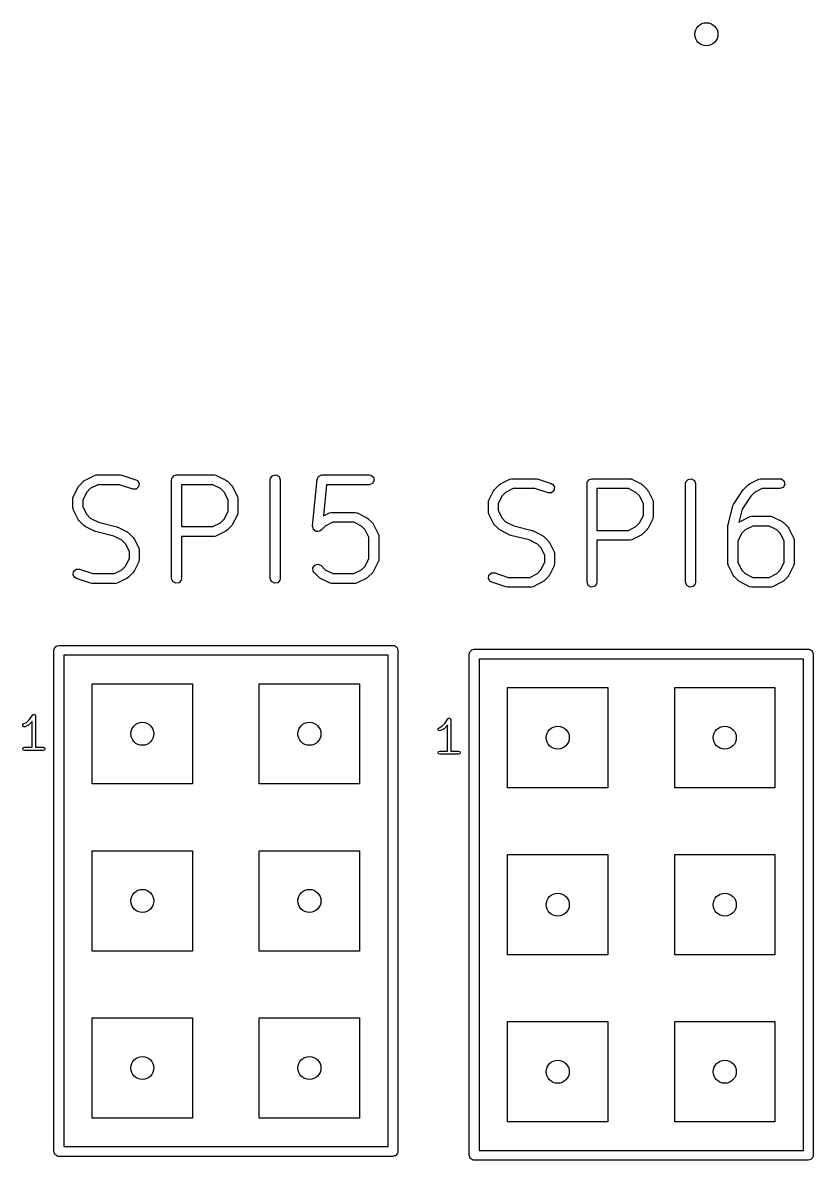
# Model space of a CAD drawing. Extents: x 4.34 to 6.06, y -6.92 to -5.19.
# Drawn here: x 5.591 to 6.064, y -5.874 to -5.193 of the extents above; entities that cross this region are included whole.
import ezdxf

# ---------------------------------------------------------------- set-up
doc = ezdxf.new("R2010")
doc.units = 0
doc.header["$MEASUREMENT"] = 0
doc.layers.add('BLACK', color=7, linetype='CONTINUOUS')

msp = doc.modelspace()

# ---------------------------------------------------------------- linework, layer by layer
at = {"layer": 'BLACK', "linetype": 'CONTINUOUS'}
for p, q in [((5.62732, -5.46739), (5.62804, -5.46689)), ((5.62804, -5.46689), (5.62808, -5.46684)), ((5.62808, -5.46684), (5.63371, -5.46403)), ((5.63371, -5.46403), (5.63469, -5.46373)), ((5.63469, -5.46373), (5.63486, -5.46377)), ((5.63486, -5.46377), (5.63503, -5.46371)), ((5.63503, -5.46371), (5.64909, -5.46371)), ((5.64909, -5.46371), (5.64996, -5.46387)), ((5.64996, -5.46387), (5.65002, -5.46387)), ((5.65002, -5.46387), (5.65846, -5.46668)), ((5.65846, -5.46668), (5.65936, -5.46717)), ((5.67988, -5.46667), (5.67995, -5.46628)), ((5.67988, -5.52572), (5.67988, -5.46667)), ((5.67993, -5.46615), (5.67999, -5.46604)), ((5.67995, -5.46628), (5.67993, -5.46615)), ((5.67999, -5.46604), (5.68006, -5.46566)), ((5.68006, -5.46566), (5.68055, -5.46507)), ((5.68055, -5.46507), (5.68094, -5.46441)), ((5.68094, -5.46441), (5.68119, -5.46431)), ((5.68119, -5.46431), (5.68136, -5.46411)), ((5.68136, -5.46411), (5.68211, -5.46398)), ((5.68211, -5.46398), (5.68283, -5.46371)), ((5.68283, -5.46371), (5.70533, -5.46371)), ((5.70533, -5.46371), (5.70634, -5.46389)), ((5.70634, -5.46389), (5.70648, -5.46401)), ((5.70648, -5.46401), (5.70665, -5.46403)), ((5.70665, -5.46403), (5.71228, -5.46684)), ((5.71228, -5.46684), (5.71299, -5.46736)), ((5.73894, -5.46667), (5.73912, -5.46566)), ((5.73894, -5.52572), (5.73894, -5.46667)), ((5.73912, -5.46566), (5.74041, -5.46411)), ((5.74041, -5.46411), (5.7424, -5.46376)), ((5.7424, -5.46376), (5.74415, -5.46477)), ((5.74415, -5.46477), (5.74484, -5.46667)), ((5.74484, -5.46667), (5.74484, -5.52572)), ((5.76426, -5.49449), (5.76707, -5.46637)), ((5.76707, -5.46637), (5.76712, -5.46622)), ((5.7671, -5.46615), (5.76716, -5.46605)), ((5.76712, -5.46622), (5.7671, -5.46615)), ((5.76716, -5.46605), (5.76735, -5.46539)), ((5.76735, -5.46539), (5.7678, -5.46495)), ((5.7678, -5.46495), (5.76811, -5.46441)), ((5.76811, -5.46441), (5.7685, -5.46426)), ((5.7685, -5.46426), (5.7688, -5.46398)), ((5.7688, -5.46398), (5.76942, -5.46393)), ((5.76942, -5.46393), (5.77001, -5.46371)), ((5.77001, -5.46371), (5.79813, -5.46371)), ((5.79813, -5.46371), (5.79914, -5.46389)), ((5.79914, -5.46389), (5.80069, -5.46519)), ((5.80069, -5.46519), (5.80104, -5.46718)), ((5.87672, -5.46913), (5.88235, -5.46632)), ((5.88235, -5.46632), (5.88333, -5.46602)), ((5.88333, -5.46602), (5.8835, -5.46607)), ((5.8835, -5.46607), (5.88367, -5.46601)), ((5.88367, -5.46601), (5.89773, -5.46601)), ((5.89773, -5.46601), (5.8986, -5.46616)), ((5.8986, -5.46616), (5.89866, -5.46616)), ((5.89866, -5.46616), (5.9071, -5.46897)), ((5.92919, -5.46736), (5.92957, -5.4667)), ((5.92957, -5.4667), (5.92982, -5.4666)), ((5.92982, -5.4666), (5.93, -5.4664)), ((5.93, -5.4664), (5.93075, -5.46627)), ((5.93075, -5.46627), (5.93147, -5.46601)), ((5.93147, -5.46601), (5.95397, -5.46601)), ((5.95397, -5.46601), (5.95498, -5.46618)), ((5.95498, -5.46618), (5.95511, -5.4663)), ((5.95511, -5.4663), (5.95529, -5.46632)), ((5.95529, -5.46632), (5.96091, -5.46913)), ((5.98775, -5.46795), (5.98905, -5.4664)), ((5.98905, -5.4664), (5.99104, -5.46605)), ((5.99104, -5.46605), (5.99279, -5.46706)), ((5.99279, -5.46706), (5.99348, -5.46896)), ((6.02576, -5.46913), (6.03139, -5.46632)), ((6.03139, -5.46632), (6.03237, -5.46602)), ((6.03237, -5.46602), (6.03254, -5.46607)), ((6.03254, -5.46607), (6.03271, -5.46601)), ((6.03271, -5.46601), (6.04396, -5.46601)), ((6.04396, -5.46601), (6.04497, -5.46618)), ((6.04497, -5.46618), (6.04652, -5.46748)), ((5.62114, -5.4766), (5.62395, -5.47097)), ((5.62395, -5.47097), (5.62448, -5.47026)), ((5.62448, -5.47026), (5.6245, -5.4702)), ((5.6245, -5.4702), (5.62732, -5.46739)), ((5.63115, -5.47191), (5.62902, -5.47404)), ((5.63573, -5.46962), (5.63115, -5.47191)), ((5.64861, -5.46962), (5.63573, -5.46962)), ((5.65659, -5.47228), (5.64861, -5.46962)), ((5.65861, -5.47223), (5.65659, -5.47228)), ((5.66012, -5.47089), (5.65861, -5.47223)), ((5.65936, -5.46717), (5.66042, -5.46889)), ((5.66042, -5.46889), (5.66012, -5.47089)), ((5.70463, -5.46962), (5.68579, -5.46962)), ((5.68579, -5.46962), (5.68579, -5.49465)), ((5.70921, -5.47191), (5.70463, -5.46962)), ((5.71134, -5.47404), (5.70921, -5.47191)), ((5.71299, -5.46736), (5.71304, -5.46739)), ((5.71304, -5.46739), (5.71586, -5.4702)), ((5.71586, -5.4702), (5.71636, -5.47093)), ((5.71636, -5.47093), (5.71641, -5.47097)), ((5.71641, -5.47097), (5.71922, -5.4766)), ((5.77268, -5.46962), (5.77082, -5.48827)), ((5.79813, -5.46962), (5.77268, -5.46962)), ((5.80003, -5.46893), (5.79813, -5.46962)), ((5.80104, -5.46718), (5.80003, -5.46893)), ((5.86978, -5.47889), (5.87259, -5.47326)), ((5.87259, -5.47326), (5.87311, -5.47255)), ((5.87311, -5.47255), (5.87314, -5.47249)), ((5.87314, -5.47249), (5.87595, -5.46968)), ((5.87595, -5.46968), (5.87668, -5.46918)), ((5.87668, -5.46918), (5.87672, -5.46913)), ((5.88436, -5.47191), (5.87979, -5.4742)), ((5.89725, -5.47191), (5.88436, -5.47191)), ((5.90523, -5.47457), (5.89725, -5.47191)), ((5.9071, -5.46897), (5.908, -5.46946)), ((5.90876, -5.47318), (5.90725, -5.47452)), ((5.908, -5.46946), (5.90906, -5.47118)), ((5.90906, -5.47118), (5.90876, -5.47318)), ((5.92852, -5.46896), (5.92859, -5.46857)), ((5.92852, -5.52801), (5.92852, -5.46896)), ((5.92856, -5.46845), (5.92863, -5.46833)), ((5.92859, -5.46857), (5.92856, -5.46845)), ((5.92863, -5.46833), (5.9287, -5.46795)), ((5.9287, -5.46795), (5.92919, -5.46736)), ((5.95327, -5.47191), (5.93443, -5.47191)), ((5.93443, -5.47191), (5.93443, -5.49694)), ((5.95784, -5.4742), (5.95327, -5.47191)), ((5.96091, -5.46913), (5.96162, -5.46965)), ((5.96162, -5.46965), (5.96168, -5.46968)), ((5.96168, -5.46968), (5.96449, -5.47249)), ((5.96449, -5.47249), (5.965, -5.47322)), ((5.965, -5.47322), (5.96505, -5.47326)), ((5.96505, -5.47326), (5.96786, -5.47889)), ((5.98757, -5.46896), (5.98775, -5.46795)), ((5.98757, -5.52801), (5.98757, -5.46896)), ((5.99348, -5.46896), (5.99348, -5.52801)), ((6.01619, -5.48138), (6.02182, -5.47294)), ((6.02182, -5.47294), (6.02213, -5.47262)), ((6.02213, -5.47262), (6.02219, -5.47249)), ((6.02219, -5.47249), (6.025, -5.46968)), ((6.025, -5.46968), (6.02572, -5.46918)), ((6.02572, -5.46918), (6.02576, -5.46913)), ((6.03341, -5.47191), (6.02883, -5.4742)), ((6.04396, -5.47191), (6.03341, -5.47191)), ((6.04586, -5.47122), (6.04396, -5.47191)), ((6.04687, -5.46947), (6.04586, -5.47122)), ((6.04652, -5.46748), (6.04687, -5.46947)), ((5.62083, -5.47792), (5.621, -5.47691)), ((5.62083, -5.48354), (5.62083, -5.47792)), ((5.621, -5.47691), (5.62112, -5.47677)), ((5.62112, -5.47677), (5.62114, -5.4766)), ((5.62902, -5.47404), (5.62673, -5.47861)), ((5.62673, -5.47861), (5.62673, -5.48284)), ((5.71363, -5.47861), (5.71134, -5.47404)), ((5.71363, -5.48566), (5.71363, -5.47861)), ((5.71922, -5.4766), (5.71951, -5.47758)), ((5.71951, -5.47758), (5.71947, -5.47775)), ((5.71947, -5.47775), (5.71953, -5.47792)), ((5.71953, -5.47792), (5.71953, -5.48635)), ((5.86946, -5.48021), (5.86964, -5.4792)), ((5.86946, -5.48583), (5.86946, -5.48021)), ((5.86964, -5.4792), (5.86976, -5.47906)), ((5.86976, -5.47906), (5.86978, -5.47889)), ((5.87766, -5.47633), (5.87537, -5.4809)), ((5.87979, -5.4742), (5.87766, -5.47633)), ((5.90725, -5.47452), (5.90523, -5.47457)), ((5.95998, -5.47633), (5.95784, -5.4742)), ((5.96227, -5.4809), (5.95998, -5.47633)), ((5.96786, -5.47889), (5.96815, -5.47987)), ((5.96815, -5.47987), (5.96811, -5.48004)), ((5.96811, -5.48004), (5.96817, -5.48021)), ((5.96817, -5.48021), (5.96817, -5.48864)), ((6.02657, -5.47646), (6.02139, -5.48423)), ((6.02883, -5.4742), (6.02657, -5.47646)), ((5.62089, -5.48371), (5.62083, -5.48354)), ((5.62085, -5.48388), (5.62089, -5.48371)), ((5.62114, -5.48486), (5.62085, -5.48388)), ((5.62395, -5.49048), (5.62114, -5.48486)), ((5.62673, -5.48284), (5.62902, -5.48742)), ((5.62902, -5.48742), (5.63115, -5.48955)), ((5.71134, -5.49023), (5.71363, -5.48566)), ((5.71924, -5.4875), (5.71922, -5.48767)), ((5.71936, -5.48736), (5.71924, -5.4875)), ((5.71953, -5.48635), (5.71936, -5.48736)), ((5.77082, -5.48827), (5.77432, -5.48652)), ((5.77432, -5.48652), (5.7753, -5.48623)), ((5.7753, -5.48623), (5.77547, -5.48627)), ((5.77547, -5.48627), (5.77564, -5.48621)), ((5.77564, -5.48621), (5.7897, -5.48621)), ((5.7897, -5.48621), (5.79071, -5.48639)), ((5.79071, -5.48639), (5.79084, -5.4865)), ((5.79084, -5.4865), (5.79102, -5.48652)), ((5.79102, -5.48652), (5.79664, -5.48934)), ((5.86952, -5.486), (5.86946, -5.48583)), ((5.86948, -5.48617), (5.86952, -5.486)), ((5.86978, -5.48715), (5.86948, -5.48617)), ((5.87259, -5.49278), (5.86978, -5.48715)), ((5.87537, -5.4809), (5.87537, -5.48513)), ((5.87537, -5.48513), (5.87766, -5.48971)), ((5.96227, -5.48795), (5.96227, -5.4809)), ((6.01297, -5.49355), (6.01578, -5.4823)), ((6.01578, -5.4823), (6.01619, -5.4814)), ((6.01619, -5.4814), (6.01619, -5.48138)), ((6.02139, -5.48423), (6.01941, -5.49215)), ((5.624, -5.49053), (5.62395, -5.49048)), ((5.6245, -5.49125), (5.624, -5.49053)), ((5.62732, -5.49406), (5.6245, -5.49125)), ((5.62737, -5.49409), (5.62732, -5.49406)), ((5.62808, -5.49462), (5.62737, -5.49409)), ((5.63115, -5.48955), (5.63606, -5.492)), ((5.63606, -5.492), (5.64699, -5.49474)), ((5.70463, -5.49465), (5.70921, -5.49236)), ((5.70921, -5.49236), (5.71134, -5.49023)), ((5.71586, -5.49406), (5.71304, -5.49688)), ((5.71588, -5.49401), (5.71586, -5.49406)), ((5.71641, -5.4933), (5.71588, -5.49401)), ((5.71922, -5.48767), (5.71641, -5.4933)), ((5.77633, -5.49212), (5.77176, -5.4944)), ((5.789, -5.49212), (5.77633, -5.49212)), ((5.79357, -5.4944), (5.789, -5.49212)), ((5.79664, -5.48934), (5.79735, -5.48986)), ((5.79735, -5.48986), (5.79741, -5.48989)), ((5.79741, -5.48989), (5.80022, -5.4927)), ((5.80022, -5.4927), (5.80073, -5.49342)), ((5.80073, -5.49342), (5.80077, -5.49347)), ((5.80077, -5.49347), (5.80359, -5.49909)), ((5.87264, -5.49282), (5.87259, -5.49278)), ((5.87314, -5.49354), (5.87264, -5.49282)), ((5.87595, -5.49636), (5.87314, -5.49354)), ((5.87766, -5.48971), (5.87979, -5.49184)), ((5.87979, -5.49184), (5.8847, -5.49429)), ((5.8847, -5.49429), (5.89563, -5.49703)), ((5.95784, -5.49465), (5.95998, -5.49252)), ((5.95998, -5.49252), (5.96227, -5.48795)), ((5.96786, -5.48996), (5.96505, -5.49559)), ((5.96788, -5.48979), (5.96786, -5.48996)), ((5.96799, -5.48965), (5.96788, -5.48979)), ((5.96817, -5.48864), (5.96799, -5.48965)), ((6.01288, -5.49427), (6.01299, -5.49369)), ((6.01288, -5.51676), (6.01288, -5.49427)), ((6.01299, -5.49369), (6.01297, -5.49355)), ((6.01941, -5.49215), (6.0201, -5.49167)), ((6.0201, -5.49167), (6.02014, -5.49163)), ((6.02014, -5.49163), (6.02576, -5.48881)), ((6.02576, -5.48881), (6.02675, -5.48852)), ((6.02675, -5.48852), (6.02692, -5.48856)), ((6.02692, -5.48856), (6.02709, -5.4885)), ((6.02709, -5.4885), (6.03833, -5.4885)), ((6.03833, -5.4885), (6.03934, -5.48868)), ((6.03934, -5.48868), (6.03948, -5.48879)), ((6.03948, -5.48879), (6.03965, -5.48881)), ((6.03965, -5.48881), (6.04528, -5.49163)), ((6.04528, -5.49163), (6.04599, -5.49215)), ((6.04599, -5.49215), (6.04605, -5.49218)), ((6.04605, -5.49218), (6.04886, -5.49499)), ((5.63371, -5.49743), (5.62808, -5.49462)), ((5.63385, -5.49745), (5.63371, -5.49743)), ((5.63431, -5.49765), (5.63385, -5.49745)), ((5.64525, -5.50039), (5.63431, -5.49765)), ((5.65015, -5.50284), (5.64525, -5.50039)), ((5.64699, -5.49474), (5.64746, -5.49494)), ((5.64746, -5.49494), (5.6476, -5.49496)), ((5.6476, -5.49496), (5.65322, -5.49777)), ((5.65322, -5.49777), (5.65393, -5.4983)), ((5.65393, -5.4983), (5.65399, -5.49833)), ((5.65399, -5.49833), (5.6568, -5.50114)), ((5.6568, -5.50114), (5.65731, -5.50186)), ((5.68579, -5.49465), (5.70463, -5.49465)), ((5.70533, -5.50055), (5.68579, -5.50055)), ((5.68579, -5.50055), (5.68579, -5.52572)), ((5.7055, -5.50049), (5.70533, -5.50055)), ((5.70567, -5.50053), (5.7055, -5.50049)), ((5.70665, -5.50024), (5.70567, -5.50053)), ((5.71228, -5.49743), (5.70665, -5.50024)), ((5.71232, -5.49738), (5.71228, -5.49743)), ((5.71304, -5.49688), (5.71232, -5.49738)), ((5.76427, -5.49451), (5.76426, -5.49449)), ((5.76426, -5.49453), (5.76427, -5.49451)), ((5.76451, -5.49549), (5.76426, -5.49453)), ((5.76476, -5.49645), (5.76451, -5.49549)), ((5.76478, -5.49646), (5.76476, -5.49645)), ((5.76478, -5.49648), (5.76478, -5.49646)), ((5.76559, -5.49705), (5.76478, -5.49648)), ((5.7664, -5.49763), (5.76559, -5.49705)), ((5.76642, -5.49763), (5.7664, -5.49763)), ((5.76643, -5.49764), (5.76642, -5.49763)), ((5.76742, -5.49755), (5.76643, -5.49764)), ((5.76841, -5.49748), (5.76742, -5.49755)), ((5.76843, -5.49747), (5.76841, -5.49748)), ((5.76845, -5.49746), (5.76843, -5.49747)), ((5.76929, -5.49688), (5.76845, -5.49746)), ((5.77176, -5.4944), (5.76929, -5.49688)), ((5.79571, -5.49654), (5.79357, -5.4944)), ((5.79799, -5.50111), (5.79571, -5.49654)), ((5.79799, -5.51378), (5.79799, -5.50111)), ((5.80359, -5.49909), (5.80388, -5.50008)), ((5.80388, -5.50008), (5.80384, -5.50025)), ((5.80384, -5.50025), (5.8039, -5.50041)), ((5.8039, -5.50041), (5.8039, -5.51447)), ((5.87601, -5.49638), (5.87595, -5.49636)), ((5.87672, -5.49691), (5.87601, -5.49638)), ((5.88235, -5.49972), (5.87672, -5.49691)), ((5.88248, -5.49974), (5.88235, -5.49972)), ((5.88295, -5.49994), (5.88248, -5.49974)), ((5.89388, -5.50268), (5.88295, -5.49994)), ((5.89563, -5.49703), (5.8961, -5.49723)), ((5.8961, -5.49723), (5.89623, -5.49725)), ((5.89623, -5.49725), (5.90186, -5.50006)), ((5.90186, -5.50006), (5.90257, -5.50059)), ((5.90257, -5.50059), (5.90263, -5.50062)), ((5.90263, -5.50062), (5.90544, -5.50343)), ((5.93443, -5.49694), (5.95327, -5.49694)), ((5.95327, -5.49694), (5.95784, -5.49465)), ((5.96091, -5.49972), (5.95529, -5.50253)), ((5.96096, -5.49967), (5.96091, -5.49972)), ((5.96168, -5.49917), (5.96096, -5.49967)), ((5.96449, -5.49636), (5.96168, -5.49917)), ((5.96452, -5.4963), (5.96449, -5.49636)), ((5.96505, -5.49559), (5.96452, -5.4963)), ((6.02108, -5.49883), (6.01879, -5.5034)), ((6.02321, -5.49669), (6.02108, -5.49883)), ((6.02778, -5.49441), (6.02321, -5.49669)), ((6.03764, -5.49441), (6.02778, -5.49441)), ((6.04221, -5.49669), (6.03764, -5.49441)), ((6.04434, -5.49883), (6.04221, -5.49669)), ((6.04663, -5.5034), (6.04434, -5.49883)), ((6.04886, -5.49499), (6.04936, -5.49571)), ((6.04936, -5.49571), (6.04941, -5.49576)), ((6.04941, -5.49576), (6.05222, -5.50138)), ((5.65229, -5.50497), (5.65015, -5.50284)), ((5.65457, -5.50955), (5.65229, -5.50497)), ((5.65731, -5.50186), (5.65735, -5.5019)), ((5.65735, -5.5019), (5.66017, -5.50753)), ((5.66017, -5.50753), (5.66046, -5.50851)), ((5.89879, -5.50513), (5.89388, -5.50268)), ((5.90092, -5.50726), (5.89879, -5.50513)), ((5.90321, -5.51184), (5.90092, -5.50726)), ((5.90544, -5.50343), (5.90595, -5.50415)), ((5.90595, -5.50415), (5.90599, -5.5042)), ((5.90599, -5.5042), (5.9088, -5.50982)), ((5.95397, -5.50284), (5.93443, -5.50284)), ((5.93443, -5.50284), (5.93443, -5.52801)), ((5.95414, -5.50278), (5.95397, -5.50284)), ((5.95431, -5.50282), (5.95414, -5.50278)), ((5.95529, -5.50253), (5.95431, -5.50282)), ((6.01879, -5.5034), (6.01879, -5.51607)), ((6.04663, -5.51607), (6.04663, -5.5034)), ((6.05222, -5.50138), (6.05252, -5.50237)), ((6.05252, -5.50237), (6.05248, -5.50254)), ((6.05248, -5.50254), (6.05254, -5.5027)), ((6.05254, -5.5027), (6.05254, -5.51676)), ((5.65229, -5.51835), (5.65457, -5.51378)), ((5.65457, -5.51378), (5.65457, -5.50955)), ((5.66048, -5.51447), (5.6603, -5.51548)), ((5.66046, -5.50851), (5.66042, -5.50868)), ((5.66042, -5.50868), (5.66048, -5.50885)), ((5.66048, -5.50885), (5.66048, -5.51447)), ((5.79571, -5.51835), (5.79799, -5.51378)), ((5.8039, -5.51447), (5.80372, -5.51548)), ((5.90321, -5.51607), (5.90321, -5.51184)), ((5.9088, -5.50982), (5.9091, -5.5108)), ((5.9091, -5.5108), (5.90906, -5.51097)), ((5.90906, -5.51097), (5.90912, -5.51114)), ((5.90912, -5.51114), (5.90912, -5.51676)), ((5.62089, -5.5235), (5.62118, -5.5215)), ((5.62118, -5.5215), (5.62269, -5.52016)), ((5.62269, -5.52016), (5.62471, -5.52011)), ((5.62471, -5.52011), (5.6327, -5.52277)), ((5.64558, -5.52277), (5.65015, -5.52048)), ((5.65015, -5.52048), (5.65229, -5.51835)), ((5.65735, -5.52142), (5.65683, -5.52213)), ((5.66017, -5.51579), (5.65735, -5.52142)), ((5.66019, -5.51562), (5.66017, -5.51579)), ((5.6603, -5.51548), (5.66019, -5.51562)), ((5.76435, -5.51933), (5.76551, -5.51768)), ((5.76452, -5.52135), (5.76435, -5.51933)), ((5.76511, -5.52219), (5.76452, -5.52135)), ((5.76551, -5.51768), (5.76746, -5.51716)), ((5.76746, -5.51716), (5.76929, -5.51801)), ((5.76929, -5.51801), (5.77176, -5.52048)), ((5.77176, -5.52048), (5.77633, -5.52277)), ((5.789, -5.52277), (5.79357, -5.52048)), ((5.79357, -5.52048), (5.79571, -5.51835)), ((5.80077, -5.52142), (5.80025, -5.52213)), ((5.80359, -5.51579), (5.80077, -5.52142)), ((5.80361, -5.51562), (5.80359, -5.51579)), ((5.80372, -5.51548), (5.80361, -5.51562)), ((5.89879, -5.52277), (5.90092, -5.52064)), ((5.90092, -5.52064), (5.90321, -5.51607)), ((5.9088, -5.51808), (5.90599, -5.52371)), ((5.90882, -5.51791), (5.9088, -5.51808)), ((5.90894, -5.51777), (5.90882, -5.51791)), ((5.90912, -5.51676), (5.90894, -5.51777)), ((6.01294, -5.51693), (6.01288, -5.51676)), ((6.0129, -5.5171), (6.01294, -5.51693)), ((6.0132, -5.51808), (6.0129, -5.5171)), ((6.01601, -5.52371), (6.0132, -5.51808)), ((6.01879, -5.51607), (6.02108, -5.52064)), ((6.02108, -5.52064), (6.02321, -5.52277)), ((6.04221, -5.52277), (6.04434, -5.52064)), ((6.04434, -5.52064), (6.04663, -5.51607)), ((6.05222, -5.51808), (6.04941, -5.52371)), ((6.05224, -5.51791), (6.05222, -5.51808)), ((6.05236, -5.51777), (6.05224, -5.51791)), ((6.05254, -5.51676), (6.05236, -5.51777)), ((5.62194, -5.52522), (5.62089, -5.5235)), ((5.62285, -5.52571), (5.62194, -5.52522)), ((5.63128, -5.52852), (5.62285, -5.52571)), ((5.6327, -5.52277), (5.64558, -5.52277)), ((5.6476, -5.52836), (5.64661, -5.52866)), ((5.65322, -5.52555), (5.6476, -5.52836)), ((5.65327, -5.5255), (5.65322, -5.52555)), ((5.65399, -5.525), (5.65327, -5.5255)), ((5.6568, -5.52219), (5.65399, -5.525)), ((5.65683, -5.52213), (5.6568, -5.52219)), ((5.68057, -5.52762), (5.67988, -5.52572)), ((5.68232, -5.52863), (5.68057, -5.52762)), ((5.68431, -5.52828), (5.68232, -5.52863)), ((5.68561, -5.52673), (5.68431, -5.52828)), ((5.68579, -5.52572), (5.68561, -5.52673)), ((5.73963, -5.52762), (5.73894, -5.52572)), ((5.74138, -5.52863), (5.73963, -5.52762)), ((5.74337, -5.52828), (5.74138, -5.52863)), ((5.74466, -5.52673), (5.74337, -5.52828)), ((5.74484, -5.52572), (5.74466, -5.52673)), ((5.76792, -5.525), (5.76511, -5.52219)), ((5.76798, -5.52503), (5.76792, -5.525)), ((5.76869, -5.52555), (5.76798, -5.52503)), ((5.77432, -5.52836), (5.76869, -5.52555)), ((5.77449, -5.52838), (5.77432, -5.52836)), ((5.77463, -5.5285), (5.77449, -5.52838)), ((5.77633, -5.52277), (5.789, -5.52277)), ((5.79102, -5.52836), (5.79003, -5.52866)), ((5.79664, -5.52555), (5.79102, -5.52836)), ((5.79669, -5.5255), (5.79664, -5.52555)), ((5.79741, -5.525), (5.79669, -5.5255)), ((5.80022, -5.52219), (5.79741, -5.525)), ((5.80025, -5.52213), (5.80022, -5.52219)), ((5.86952, -5.52579), (5.86982, -5.52379)), ((5.87058, -5.52751), (5.86952, -5.52579)), ((5.86982, -5.52379), (5.87133, -5.52245)), ((5.87148, -5.528), (5.87058, -5.52751)), ((5.87133, -5.52245), (5.87335, -5.5224)), ((5.87992, -5.53081), (5.87148, -5.528)), ((5.87335, -5.5224), (5.88133, -5.52506)), ((5.88133, -5.52506), (5.89422, -5.52506)), ((5.89422, -5.52506), (5.89879, -5.52277)), ((5.90186, -5.52784), (5.89623, -5.53065)), ((5.9019, -5.5278), (5.90186, -5.52784)), ((5.90263, -5.52729), (5.9019, -5.5278)), ((5.90544, -5.52448), (5.90263, -5.52729)), ((5.90547, -5.52442), (5.90544, -5.52448)), ((5.90599, -5.52371), (5.90547, -5.52442)), ((5.92921, -5.52991), (5.92852, -5.52801)), ((5.93443, -5.52801), (5.93425, -5.52902)), ((5.98827, -5.52991), (5.98757, -5.52801)), ((5.99348, -5.52801), (5.9933, -5.52902)), ((6.01605, -5.52375), (6.01601, -5.52371)), ((6.01656, -5.52448), (6.01605, -5.52375)), ((6.01937, -5.52729), (6.01656, -5.52448)), ((6.01943, -5.52732), (6.01937, -5.52729)), ((6.02014, -5.52784), (6.01943, -5.52732)), ((6.02576, -5.53065), (6.02014, -5.52784)), ((6.02321, -5.52277), (6.02778, -5.52506)), ((6.02778, -5.52506), (6.03764, -5.52506)), ((6.03764, -5.52506), (6.04221, -5.52277)), ((6.04528, -5.52784), (6.03965, -5.53065)), ((6.04532, -5.5278), (6.04528, -5.52784)), ((6.04605, -5.52729), (6.04532, -5.5278)), ((6.04886, -5.52448), (6.04605, -5.52729)), ((6.04889, -5.52442), (6.04886, -5.52448)), ((6.04941, -5.52371), (6.04889, -5.52442)), ((5.63135, -5.52852), (5.63128, -5.52852)), ((5.63222, -5.52868), (5.63135, -5.52852)), ((5.64628, -5.52868), (5.63222, -5.52868)), ((5.64644, -5.52861), (5.64628, -5.52868)), ((5.64661, -5.52866), (5.64644, -5.52861)), ((5.77564, -5.52868), (5.77463, -5.5285)), ((5.7897, -5.52868), (5.77564, -5.52868)), ((5.78986, -5.52861), (5.7897, -5.52868)), ((5.79003, -5.52866), (5.78986, -5.52861)), ((5.87998, -5.53081), (5.87992, -5.53081)), ((5.88085, -5.53097), (5.87998, -5.53081)), ((5.89491, -5.53097), (5.88085, -5.53097)), ((5.89508, -5.53091), (5.89491, -5.53097)), ((5.89525, -5.53095), (5.89508, -5.53091)), ((5.89623, -5.53065), (5.89525, -5.53095)), ((5.93096, -5.53092), (5.92921, -5.52991)), ((5.93295, -5.53057), (5.93096, -5.53092)), ((5.93425, -5.52902), (5.93295, -5.53057)), ((5.99001, -5.53092), (5.98827, -5.52991)), ((5.992, -5.53057), (5.99001, -5.53092)), ((5.9933, -5.52902), (5.992, -5.53057)), ((6.02594, -5.53067), (6.02576, -5.53065)), ((6.02608, -5.53079), (6.02594, -5.53067)), ((6.02709, -5.53097), (6.02608, -5.53079)), ((6.03833, -5.53097), (6.02709, -5.53097)), ((6.0385, -5.53091), (6.03833, -5.53097)), ((6.03867, -5.53095), (6.0385, -5.53091)), ((6.03965, -5.53065), (6.03867, -5.53095)), ((5.60941, -5.56871), (5.60948, -5.56833)), ((5.60941, -5.86871), (5.60941, -5.56871)), ((5.60945, -5.5682), (5.60952, -5.56808)), ((5.60948, -5.56833), (5.60945, -5.5682)), ((5.60952, -5.56808), (5.60959, -5.5677)), ((5.60959, -5.5677), (5.61008, -5.56711)), ((5.61008, -5.56711), (5.61046, -5.56645)), ((5.61046, -5.56645), (5.61071, -5.56636)), ((5.61071, -5.56636), (5.61089, -5.56615)), ((5.61089, -5.56615), (5.61164, -5.56602)), ((5.61164, -5.56602), (5.61236, -5.56576)), ((5.61236, -5.56576), (5.81236, -5.56576)), ((5.81236, -5.56576), (5.81275, -5.56582)), ((5.81275, -5.56582), (5.81287, -5.5658)), ((5.81287, -5.5658), (5.81299, -5.56587)), ((5.81299, -5.56587), (5.81337, -5.56593)), ((5.81337, -5.56593), (5.81396, -5.56643)), ((5.81396, -5.56643), (5.81462, -5.56681)), ((5.81462, -5.56681), (5.81472, -5.56706)), ((5.81472, -5.56706), (5.81492, -5.56723)), ((5.81492, -5.56723), (5.81505, -5.56799)), ((5.81505, -5.56799), (5.81531, -5.56871)), ((5.81531, -5.56871), (5.81531, -5.86871)), ((5.85872, -5.5694), (5.8591, -5.56874)), ((5.8591, -5.56874), (5.85935, -5.56865)), ((5.85935, -5.56865), (5.85952, -5.56844)), ((5.85952, -5.56844), (5.86028, -5.56831)), ((5.86028, -5.56831), (5.861, -5.56805)), ((5.861, -5.56805), (6.061, -5.56805)), ((6.061, -5.56805), (6.06138, -5.56811)), ((6.06138, -5.56811), (6.06151, -5.56809)), ((6.06151, -5.56809), (6.06163, -5.56816)), ((6.06163, -5.56816), (6.06201, -5.56823)), ((6.06201, -5.56823), (6.0626, -5.56872)), ((6.0626, -5.56872), (6.06326, -5.5691)), ((6.06326, -5.5691), (6.06335, -5.56935)), ((5.61531, -5.57166), (5.61531, -5.86576)), ((5.80941, -5.57166), (5.61531, -5.57166)), ((5.80941, -5.86576), (5.80941, -5.57166)), ((5.85805, -5.571), (5.85811, -5.57062)), ((5.85805, -5.871), (5.85805, -5.571)), ((5.85809, -5.57049), (5.85816, -5.57037)), ((5.85811, -5.57062), (5.85809, -5.57049)), ((5.85816, -5.57037), (5.85823, -5.56999)), ((5.85823, -5.56999), (5.85872, -5.5694)), ((5.86395, -5.57395), (5.86395, -5.86805)), ((6.05805, -5.57395), (5.86395, -5.57395)), ((6.05805, -5.86805), (6.05805, -5.57395)), ((6.06335, -5.56935), (6.06356, -5.56952)), ((6.06356, -5.56952), (6.06369, -5.57028)), ((6.06369, -5.57028), (6.06395, -5.571)), ((6.06395, -5.571), (6.06395, -5.871)), ((5.63236, -5.64871), (5.63236, -5.58871)), ((5.63236, -5.58871), (5.69236, -5.58871)), ((5.69236, -5.58871), (5.69236, -5.64871)), ((5.73236, -5.64871), (5.73236, -5.58871)), ((5.73236, -5.58871), (5.79236, -5.58871)), ((5.79236, -5.58871), (5.79236, -5.64871)), ((5.881, -5.651), (5.881, -5.591)), ((5.881, -5.591), (5.941, -5.591)), ((5.941, -5.591), (5.941, -5.651)), ((5.981, -5.651), (5.981, -5.591)), ((5.981, -5.591), (6.041, -5.591)), ((6.041, -5.591), (6.041, -5.651)), ((5.59472, -5.61021), (5.59654, -5.60748)), ((5.59654, -5.60748), (5.59663, -5.60743)), ((5.59663, -5.60743), (5.59667, -5.60733)), ((5.59667, -5.60733), (5.59693, -5.60722)), ((5.59693, -5.60722), (5.59717, -5.60706)), ((5.59717, -5.60706), (5.59727, -5.60708)), ((5.59727, -5.60708), (5.59736, -5.60704)), ((5.59736, -5.60704), (5.59763, -5.60715)), ((5.59763, -5.60715), (5.59791, -5.60721)), ((5.59791, -5.60721), (5.59796, -5.60729)), ((5.59796, -5.60729), (5.59806, -5.60733)), ((5.59806, -5.60733), (5.59817, -5.6076)), ((5.59817, -5.6076), (5.59833, -5.60784)), ((5.59833, -5.60784), (5.59831, -5.60794)), ((5.59831, -5.60794), (5.59835, -5.60803)), ((5.59835, -5.60803), (5.59835, -5.62673)), ((5.84336, -5.6125), (5.84518, -5.60977)), ((5.84518, -5.60977), (5.84527, -5.60972)), ((5.84527, -5.60972), (5.8453, -5.60962)), ((5.8453, -5.60962), (5.84557, -5.60951)), ((5.84557, -5.60951), (5.84581, -5.60935)), ((5.84581, -5.60935), (5.84591, -5.60937)), ((5.84591, -5.60937), (5.846, -5.60933)), ((5.846, -5.60933), (5.84626, -5.60944)), ((5.84626, -5.60944), (5.84655, -5.6095)), ((5.84655, -5.6095), (5.8466, -5.60958)), ((5.8466, -5.60958), (5.8467, -5.60962)), ((5.8467, -5.60962), (5.84681, -5.60989)), ((5.84681, -5.60989), (5.84697, -5.61013)), ((5.84697, -5.61013), (5.84695, -5.61023)), ((5.5908, -5.61334), (5.5913, -5.61277)), ((5.59086, -5.61409), (5.5908, -5.61334)), ((5.59143, -5.61459), (5.59086, -5.61409)), ((5.5913, -5.61277), (5.59303, -5.61191)), ((5.59218, -5.61453), (5.59143, -5.61459)), ((5.59405, -5.6136), (5.59218, -5.61453)), ((5.59303, -5.61191), (5.59472, -5.61021)), ((5.59416, -5.61347), (5.59405, -5.6136)), ((5.59431, -5.61341), (5.59416, -5.61347)), ((5.59618, -5.61154), (5.59431, -5.61341)), ((5.59622, -5.61144), (5.59618, -5.61154)), ((5.59631, -5.61139), (5.59622, -5.61144)), ((5.59638, -5.61128), (5.59631, -5.61139)), ((5.59638, -5.62673), (5.59638, -5.61128)), ((5.83944, -5.61563), (5.83994, -5.61506)), ((5.8395, -5.61638), (5.83944, -5.61563)), ((5.84006, -5.61688), (5.8395, -5.61638)), ((5.83994, -5.61506), (5.84167, -5.6142)), ((5.84082, -5.61682), (5.84006, -5.61688)), ((5.84269, -5.61589), (5.84082, -5.61682)), ((5.84167, -5.6142), (5.84336, -5.6125)), ((5.8428, -5.61576), (5.84269, -5.61589)), ((5.84295, -5.6157), (5.8428, -5.61576)), ((5.84482, -5.61383), (5.84295, -5.6157)), ((5.84486, -5.61373), (5.84482, -5.61383)), ((5.84494, -5.61368), (5.84486, -5.61373)), ((5.84502, -5.61357), (5.84494, -5.61368)), ((5.84502, -5.62902), (5.84502, -5.61357)), ((5.84695, -5.61023), (5.84698, -5.61032)), ((5.84698, -5.61032), (5.84698, -5.62902)), ((5.59075, -5.62771), (5.59104, -5.62702)), ((5.59104, -5.62841), (5.59075, -5.62771)), ((5.59104, -5.62702), (5.59174, -5.62673)), ((5.59174, -5.6287), (5.59104, -5.62841)), ((5.59174, -5.62673), (5.59638, -5.62673)), ((5.59736, -5.6287), (5.59174, -5.6287)), ((5.60299, -5.6287), (5.59736, -5.6287)), ((5.59835, -5.62673), (5.60299, -5.62673)), ((5.60299, -5.62673), (5.60368, -5.62702)), ((5.60368, -5.62841), (5.60299, -5.6287)), ((5.60368, -5.62702), (5.60397, -5.62771)), ((5.60397, -5.62771), (5.60368, -5.62841)), ((5.83939, -5.63), (5.83968, -5.62931)), ((5.83968, -5.6307), (5.83939, -5.63)), ((5.83968, -5.62931), (5.84038, -5.62902)), ((5.84038, -5.62902), (5.84502, -5.62902)), ((5.84698, -5.62902), (5.85162, -5.62902)), ((5.85162, -5.62902), (5.85232, -5.62931)), ((5.85232, -5.62931), (5.85261, -5.63)), ((5.85261, -5.63), (5.85232, -5.6307)), ((5.84038, -5.63099), (5.83968, -5.6307)), ((5.846, -5.63099), (5.84038, -5.63099)), ((5.85162, -5.63099), (5.846, -5.63099)), ((5.85232, -5.6307), (5.85162, -5.63099)), ((5.69236, -5.64871), (5.63236, -5.64871)), ((5.79236, -5.64871), (5.73236, -5.64871)), ((5.941, -5.651), (5.881, -5.651)), ((6.041, -5.651), (5.981, -5.651)), ((5.63236, -5.74871), (5.63236, -5.68871)), ((5.63236, -5.68871), (5.69236, -5.68871)), ((5.69236, -5.68871), (5.69236, -5.74871)), ((5.73236, -5.74871), (5.73236, -5.68871)), ((5.73236, -5.68871), (5.79236, -5.68871)), ((5.79236, -5.68871), (5.79236, -5.74871)), ((5.881, -5.751), (5.881, -5.691)), ((5.881, -5.691), (5.941, -5.691)), ((5.941, -5.691), (5.941, -5.751)), ((5.981, -5.751), (5.981, -5.691)), ((5.981, -5.691), (6.041, -5.691)), ((6.041, -5.691), (6.041, -5.751)), ((5.69236, -5.74871), (5.63236, -5.74871)), ((5.79236, -5.74871), (5.73236, -5.74871)), ((5.941, -5.751), (5.881, -5.751)), ((6.041, -5.751), (5.981, -5.751)), ((5.63236, -5.84871), (5.63236, -5.78871)), ((5.63236, -5.78871), (5.69236, -5.78871)), ((5.69236, -5.78871), (5.69236, -5.84871)), ((5.73236, -5.84871), (5.73236, -5.78871)), ((5.73236, -5.78871), (5.79236, -5.78871)), ((5.79236, -5.78871), (5.79236, -5.84871)), ((5.881, -5.851), (5.881, -5.791)), ((5.881, -5.791), (5.941, -5.791)), ((5.941, -5.791), (5.941, -5.851)), ((5.981, -5.851), (5.981, -5.791)), ((5.981, -5.791), (6.041, -5.791)), ((6.041, -5.791), (6.041, -5.851)), ((5.69236, -5.84871), (5.63236, -5.84871)), ((5.79236, -5.84871), (5.73236, -5.84871)), ((5.941, -5.851), (5.881, -5.851)), ((6.041, -5.851), (5.981, -5.851)), ((5.60967, -5.86943), (5.60941, -5.86871)), ((5.61531, -5.86576), (5.80941, -5.86576)), ((5.81531, -5.86871), (5.81525, -5.86909)), ((5.86395, -5.86805), (6.05805, -5.86805)), ((5.60981, -5.87019), (5.60967, -5.86943)), ((5.61001, -5.87036), (5.60981, -5.87019)), ((5.6101, -5.87061), (5.61001, -5.87036)), ((5.61076, -5.87099), (5.6101, -5.87061)), ((5.61135, -5.87148), (5.61076, -5.87099)), ((5.61174, -5.87155), (5.61135, -5.87148)), ((5.61185, -5.87162), (5.61174, -5.87155)), ((5.61198, -5.87159), (5.61185, -5.87162)), ((5.61236, -5.87166), (5.61198, -5.87159)), ((5.81236, -5.87166), (5.61236, -5.87166)), ((5.81308, -5.8714), (5.81236, -5.87166)), ((5.81384, -5.87127), (5.81308, -5.8714)), ((5.81401, -5.87106), (5.81384, -5.87127)), ((5.81426, -5.87097), (5.81401, -5.87106)), ((5.81464, -5.87031), (5.81426, -5.87097)), ((5.81514, -5.86972), (5.81464, -5.87031)), ((5.8152, -5.86934), (5.81514, -5.86972)), ((5.81527, -5.86922), (5.8152, -5.86934)), ((5.81525, -5.86909), (5.81527, -5.86922)), ((5.85831, -5.87172), (5.85805, -5.871)), ((5.85844, -5.87248), (5.85831, -5.87172)), ((5.85865, -5.87265), (5.85844, -5.87248)), ((5.85874, -5.8729), (5.85865, -5.87265)), ((5.8594, -5.87328), (5.85874, -5.8729)), ((5.85999, -5.87377), (5.8594, -5.87328)), ((5.86037, -5.87384), (5.85999, -5.87377)), ((5.86049, -5.87391), (5.86037, -5.87384)), ((5.86062, -5.87389), (5.86049, -5.87391)), ((5.861, -5.87395), (5.86062, -5.87389)), ((6.061, -5.87395), (5.861, -5.87395)), ((6.06172, -5.87369), (6.061, -5.87395)), ((6.06248, -5.87356), (6.06172, -5.87369)), ((6.06265, -5.87335), (6.06248, -5.87356)), ((6.0629, -5.87326), (6.06265, -5.87335)), ((6.06328, -5.8726), (6.0629, -5.87326)), ((6.06377, -5.87201), (6.06328, -5.8726)), ((6.06384, -5.87163), (6.06377, -5.87201)), ((6.06391, -5.87151), (6.06384, -5.87163)), ((6.06395, -5.871), (6.06389, -5.87138)), ((6.06389, -5.87138), (6.06391, -5.87151))]:
    msp.add_line(p, q, dxfattribs=at)
at = {"layer": 'BLACK'}
for centre in [(6, -5.2), (5.66236, -5.61871), (5.76236, -5.61871), (5.911, -5.621), (6.011, -5.621), (5.66236, -5.71871), (5.76236, -5.71871), (5.911, -5.721), (6.011, -5.721), (5.66236, -5.81871), (5.76236, -5.81871), (5.911, -5.821), (6.011, -5.821)]:
    msp.add_circle(centre, 0.00689, dxfattribs=at)

doc.saveas('drawing.dxf')
